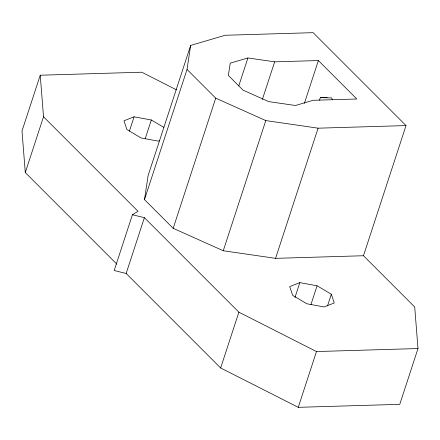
<?xml version="1.0" encoding="UTF-8"?>
<svg xmlns="http://www.w3.org/2000/svg" width="440" height="440" viewBox="0 0 440 440"><rect width="100%" height="100%" fill="white"/><g stroke="black" fill="none" stroke-linecap="round" stroke-linejoin="round"><path stroke-width="0.66" d="M363.473 255.739L275.561 258.341L223.251 250.751L173.184 228.316L144.485 199.601L148.11 175.582L190.652 45.425L225.214 35.266L313.132 32.67L406.016 125.582L363.473 255.739L414.711 306.993L418 348.546L399.768 404.333L298.254 407.33L220.649 367.972L126.159 273.454L114.18 270.523L132.413 214.742L138.012 211.288L43.522 116.771L40.233 75.218L141.746 72.215L176.578 89.881M144.485 199.601L187.028 69.443L190.652 45.425M40.233 75.218L22 130.999L25.289 172.557L116.875 264.165M25.289 172.557L43.522 116.771M129.421 131.093L134.085 116.826L151.322 119.983L163.867 127.402M145.173 138.793L151.322 119.983M126.159 273.454L144.392 217.668L132.413 214.742M173.184 228.316L215.732 98.153L187.028 69.443M238.733 86.014L247.902 57.959L274.659 61.842L318.373 60.55L356.813 99L313.099 100.293L295.416 105.49L268.659 101.607L243.051 90.129L228.365 75.444L230.219 63.151L247.902 57.959M262.356 99.479L274.659 61.842M223.251 250.751L265.798 120.588L318.104 128.178L406.016 125.582M304.381 103.367L318.373 60.55M220.649 367.972L238.882 312.186L144.392 217.668M319.479 100.232L320.32 97.658L327.19 97.455M275.561 258.341L318.104 128.178M294.959 297.545L299.838 282.623L317.075 285.78L331.331 294.212L334.263 302.973L324.148 306.939L306.911 303.782L292.65 295.356L289.724 286.589L299.838 282.623M310.926 304.59L317.075 285.78M327.52 305.888L331.331 294.212M298.254 407.33L316.486 351.549L418 348.546M134.085 116.826L123.97 120.791L126.901 129.553L141.157 137.984L158.395 141.141L159.66 140.646M320.32 97.658L331.666 97.906L332.321 99.792M215.732 98.153L265.798 120.588M238.882 312.186L316.486 351.549"/></g></svg>
